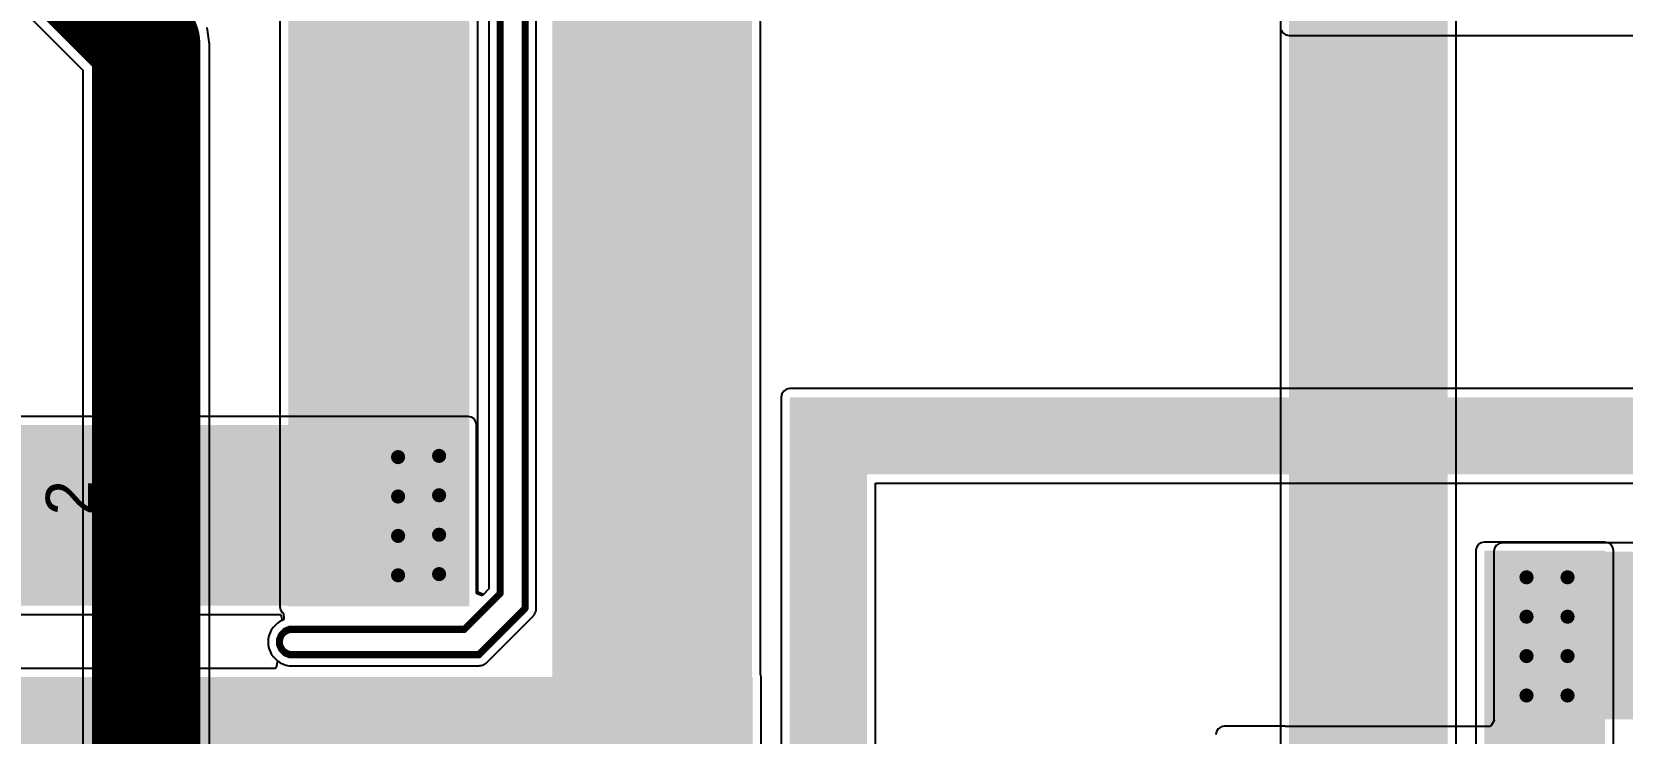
# Model space of a CAD drawing. Header units: millimetres. Extents: x -5 to 123, y 0 to 98.
# Drawn here: x 24.16 to 57.67, y 47.91 to 62.69 of the extents above; entities that cross this region are included whole.
import ezdxf

# ---------------------------------------------------------------- set-up
doc = ezdxf.new("R2010")
doc.units = ezdxf.units.MM
for name, color, linetype in [('BottomLayer', 5, 'Continuous'), ('BottomSolder', 6, 'Continuous'), ('Mechanical2', 216, 'Continuous'), ('MultiLayer', 9, 'Continuous'), ('TopLayer', 1, 'Continuous'), ('TopOverlay', 2, 'Continuous'), ('TopSolder', 216, 'Continuous'), ('ViaHoleLayer', 16, 'Continuous')]:
    doc.layers.add(name, color=color, linetype=linetype)

# ---------------------------------------------------------------- blocks, each defined once
blk = doc.blocks.new('L01_6332_23')
at = {"layer": 'TopOverlay'}
blk.add_text('2', height=1, dxfattribs=at).set_placement((-15.19, 19.833))

msp = doc.modelspace()

# ---------------------------------------------------------------- hatches: boundary and pattern name
at = {"layer": 'BottomLayer'}
for points in [[(33.376, 50.585), (33.376, 83.49), (29.566, 83.49), (29.566, 50.585)], [(50.648, 65.43), (50.648, 42.739), (53.989, 42.739), (53.989, 65.43)], [(54.762, 51.759), (54.762, 9.373), (57.302, 9.373), (57.302, 51.759)]]:
    msp.add_hatch(color=5, dxfattribs=at).paths.add_polyline_path(points)
h = msp.add_hatch(color=5, dxfattribs=at)
edge = h.paths.add_edge_path()
edge.add_arc((31.877, 53.73), 0.3, 0, 360)
h = msp.add_hatch(color=5, dxfattribs=at)
edge = h.paths.add_edge_path()
edge.add_arc((32.741, 53.756), 0.3, 0, 360)
h = msp.add_hatch(color=5, dxfattribs=at)
edge = h.paths.add_edge_path()
edge.add_arc((31.877, 52.9), 0.3, 0, 360)
h = msp.add_hatch(color=5, dxfattribs=at)
edge = h.paths.add_edge_path()
edge.add_arc((32.741, 52.926), 0.3, 0, 360)
h = msp.add_hatch(color=5, dxfattribs=at)
edge = h.paths.add_edge_path()
edge.add_arc((31.877, 52.07), 0.3, 0, 360)
h = msp.add_hatch(color=5, dxfattribs=at)
edge = h.paths.add_edge_path()
edge.add_arc((32.741, 52.095), 0.3, 0, 360)
h = msp.add_hatch(color=5, dxfattribs=at)
edge = h.paths.add_edge_path()
edge.add_arc((31.877, 51.24), 0.3, 0, 360)
h = msp.add_hatch(color=5, dxfattribs=at)
edge = h.paths.add_edge_path()
edge.add_arc((32.741, 51.265), 0.3, 0, 360)
h = msp.add_hatch(color=5, dxfattribs=at)
edge = h.paths.add_edge_path()
edge.add_arc((55.651, 51.198), 0.3, 0, 360)
h = msp.add_hatch(color=5, dxfattribs=at)
edge = h.paths.add_edge_path()
edge.add_arc((56.515, 51.198), 0.3, 0, 360)
h = msp.add_hatch(color=5, dxfattribs=at)
edge = h.paths.add_edge_path()
edge.add_arc((55.651, 50.368), 0.3, 0, 360)
h = msp.add_hatch(color=5, dxfattribs=at)
edge = h.paths.add_edge_path()
edge.add_arc((56.515, 50.368), 0.3, 0, 360)
h = msp.add_hatch(color=5, dxfattribs=at)
edge = h.paths.add_edge_path()
edge.add_arc((55.651, 49.538), 0.3, 0, 360)
h = msp.add_hatch(color=5, dxfattribs=at)
edge = h.paths.add_edge_path()
edge.add_arc((56.515, 49.538), 0.3, 0, 360)
h = msp.add_hatch(color=5, dxfattribs=at)
edge = h.paths.add_edge_path()
edge.add_arc((55.651, 48.708), 0.3, 0, 360)
h = msp.add_hatch(color=5, dxfattribs=at)
edge = h.paths.add_edge_path()
edge.add_arc((56.515, 48.708), 0.3, 0, 360)
at = {"layer": 'BottomSolder'}
h = msp.add_hatch(color=6, dxfattribs=at)
edge = h.paths.add_edge_path()
edge.add_arc((31.877, 53.73), 0.402, 0, 360)
h = msp.add_hatch(color=6, dxfattribs=at)
edge = h.paths.add_edge_path()
edge.add_arc((32.741, 53.756), 0.402, 0, 360)
h = msp.add_hatch(color=6, dxfattribs=at)
edge = h.paths.add_edge_path()
edge.add_arc((31.877, 52.9), 0.402, 0, 360)
h = msp.add_hatch(color=6, dxfattribs=at)
edge = h.paths.add_edge_path()
edge.add_arc((32.741, 52.926), 0.402, 0, 360)
h = msp.add_hatch(color=6, dxfattribs=at)
edge = h.paths.add_edge_path()
edge.add_arc((31.877, 52.07), 0.402, 0, 360)
h = msp.add_hatch(color=6, dxfattribs=at)
edge = h.paths.add_edge_path()
edge.add_arc((32.741, 52.095), 0.402, 0, 360)
h = msp.add_hatch(color=6, dxfattribs=at)
edge = h.paths.add_edge_path()
edge.add_arc((31.877, 51.24), 0.402, 0, 360)
h = msp.add_hatch(color=6, dxfattribs=at)
edge = h.paths.add_edge_path()
edge.add_arc((32.741, 51.265), 0.402, 0, 360)
h = msp.add_hatch(color=6, dxfattribs=at)
edge = h.paths.add_edge_path()
edge.add_arc((55.651, 51.198), 0.402, 0, 360)
h = msp.add_hatch(color=6, dxfattribs=at)
edge = h.paths.add_edge_path()
edge.add_arc((56.515, 51.198), 0.402, 0, 360)
h = msp.add_hatch(color=6, dxfattribs=at)
edge = h.paths.add_edge_path()
edge.add_arc((55.651, 50.368), 0.402, 0, 360)
h = msp.add_hatch(color=6, dxfattribs=at)
edge = h.paths.add_edge_path()
edge.add_arc((56.515, 50.368), 0.402, 0, 360)
h = msp.add_hatch(color=6, dxfattribs=at)
edge = h.paths.add_edge_path()
edge.add_arc((55.651, 49.538), 0.402, 0, 360)
h = msp.add_hatch(color=6, dxfattribs=at)
edge = h.paths.add_edge_path()
edge.add_arc((56.515, 49.538), 0.402, 0, 360)
h = msp.add_hatch(color=6, dxfattribs=at)
edge = h.paths.add_edge_path()
edge.add_arc((55.651, 48.708), 0.402, 0, 360)
h = msp.add_hatch(color=6, dxfattribs=at)
edge = h.paths.add_edge_path()
edge.add_arc((56.515, 48.708), 0.402, 0, 360)
at = {"layer": 'TopLayer'}
for points in [[(39.333, 80.938), (35.128, 80.938), (35.128, 46.406), (39.333, 46.406)], [(40.132, 53.365), (66.777, 53.365), (66.777, 54.991), (40.132, 54.991)], [(41.753, 36.808), (41.753, 54.94), (40.127, 54.94), (40.127, 36.808)], [(20.791, 50.597), (33.35, 50.597), (33.35, 54.407), (20.791, 54.407)], [(55.143, 48.209), (70.138, 48.209), (70.138, 51.74), (55.143, 51.74)], [(20.726, 49.098), (20.726, 45.085), (39.345, 45.085), (39.345, 49.098)]]:
    msp.add_hatch(color=1, dxfattribs=at).paths.add_polyline_path(points)
h = msp.add_hatch(color=1, dxfattribs=at)
edge = h.paths.add_edge_path()
edge.add_arc((31.877, 53.73), 0.3, 0, 360)
h = msp.add_hatch(color=1, dxfattribs=at)
edge = h.paths.add_edge_path()
edge.add_arc((32.741, 53.756), 0.3, 0, 360)
h = msp.add_hatch(color=1, dxfattribs=at)
edge = h.paths.add_edge_path()
edge.add_arc((31.877, 52.9), 0.3, 0, 360)
h = msp.add_hatch(color=1, dxfattribs=at)
edge = h.paths.add_edge_path()
edge.add_arc((32.741, 52.926), 0.3, 0, 360)
h = msp.add_hatch(color=1, dxfattribs=at)
edge = h.paths.add_edge_path()
edge.add_arc((31.877, 52.07), 0.3, 0, 360)
h = msp.add_hatch(color=1, dxfattribs=at)
edge = h.paths.add_edge_path()
edge.add_arc((32.741, 52.095), 0.3, 0, 360)
h = msp.add_hatch(color=1, dxfattribs=at)
edge = h.paths.add_edge_path()
edge.add_arc((31.877, 51.24), 0.3, 0, 360)
h = msp.add_hatch(color=1, dxfattribs=at)
edge = h.paths.add_edge_path()
edge.add_arc((32.741, 51.265), 0.3, 0, 360)
h = msp.add_hatch(color=1, dxfattribs=at)
edge = h.paths.add_edge_path()
edge.add_arc((55.651, 51.198), 0.3, 0, 360)
h = msp.add_hatch(color=1, dxfattribs=at)
edge = h.paths.add_edge_path()
edge.add_arc((56.515, 51.198), 0.3, 0, 360)
h = msp.add_hatch(color=1, dxfattribs=at)
edge = h.paths.add_edge_path()
edge.add_arc((55.651, 50.368), 0.3, 0, 360)
h = msp.add_hatch(color=1, dxfattribs=at)
edge = h.paths.add_edge_path()
edge.add_arc((56.515, 50.368), 0.3, 0, 360)
h = msp.add_hatch(color=1, dxfattribs=at)
edge = h.paths.add_edge_path()
edge.add_arc((55.651, 49.538), 0.3, 0, 360)
h = msp.add_hatch(color=1, dxfattribs=at)
edge = h.paths.add_edge_path()
edge.add_arc((56.515, 49.538), 0.3, 0, 360)
h = msp.add_hatch(color=1, dxfattribs=at)
edge = h.paths.add_edge_path()
edge.add_arc((55.651, 48.708), 0.3, 0, 360)
h = msp.add_hatch(color=1, dxfattribs=at)
edge = h.paths.add_edge_path()
edge.add_arc((56.515, 48.708), 0.3, 0, 360)
at = {"layer": 'TopSolder'}
h = msp.add_hatch(color=216, dxfattribs=at)
edge = h.paths.add_edge_path()
edge.add_arc((31.877, 53.73), 0.402, 0, 360)
h = msp.add_hatch(color=216, dxfattribs=at)
edge = h.paths.add_edge_path()
edge.add_arc((32.741, 53.756), 0.402, 0, 360)
h = msp.add_hatch(color=216, dxfattribs=at)
edge = h.paths.add_edge_path()
edge.add_arc((31.877, 52.9), 0.402, 0, 360)
h = msp.add_hatch(color=216, dxfattribs=at)
edge = h.paths.add_edge_path()
edge.add_arc((32.741, 52.926), 0.402, 0, 360)
h = msp.add_hatch(color=216, dxfattribs=at)
edge = h.paths.add_edge_path()
edge.add_arc((31.877, 52.07), 0.402, 0, 360)
h = msp.add_hatch(color=216, dxfattribs=at)
edge = h.paths.add_edge_path()
edge.add_arc((32.741, 52.095), 0.402, 0, 360)
h = msp.add_hatch(color=216, dxfattribs=at)
edge = h.paths.add_edge_path()
edge.add_arc((31.877, 51.24), 0.402, 0, 360)
h = msp.add_hatch(color=216, dxfattribs=at)
edge = h.paths.add_edge_path()
edge.add_arc((32.741, 51.265), 0.402, 0, 360)
h = msp.add_hatch(color=216, dxfattribs=at)
edge = h.paths.add_edge_path()
edge.add_arc((55.651, 51.198), 0.402, 0, 360)
h = msp.add_hatch(color=216, dxfattribs=at)
edge = h.paths.add_edge_path()
edge.add_arc((56.515, 51.198), 0.402, 0, 360)
h = msp.add_hatch(color=216, dxfattribs=at)
edge = h.paths.add_edge_path()
edge.add_arc((55.651, 50.368), 0.402, 0, 360)
h = msp.add_hatch(color=216, dxfattribs=at)
edge = h.paths.add_edge_path()
edge.add_arc((56.515, 50.368), 0.402, 0, 360)
h = msp.add_hatch(color=216, dxfattribs=at)
edge = h.paths.add_edge_path()
edge.add_arc((55.651, 49.538), 0.402, 0, 360)
h = msp.add_hatch(color=216, dxfattribs=at)
edge = h.paths.add_edge_path()
edge.add_arc((56.515, 49.538), 0.402, 0, 360)
h = msp.add_hatch(color=216, dxfattribs=at)
edge = h.paths.add_edge_path()
edge.add_arc((55.651, 48.708), 0.402, 0, 360)
h = msp.add_hatch(color=216, dxfattribs=at)
edge = h.paths.add_edge_path()
edge.add_arc((56.515, 48.708), 0.402, 0, 360)
at = {"layer": 'ViaHoleLayer'}
h = msp.add_hatch(color=16, dxfattribs=at)
edge = h.paths.add_edge_path()
edge.add_arc((31.877, 53.73), 0.15, 0, 360)
h = msp.add_hatch(color=16, dxfattribs=at)
edge = h.paths.add_edge_path()
edge.add_arc((32.741, 53.756), 0.15, 0, 360)
h = msp.add_hatch(color=16, dxfattribs=at)
edge = h.paths.add_edge_path()
edge.add_arc((31.877, 52.9), 0.15, 0, 360)
h = msp.add_hatch(color=16, dxfattribs=at)
edge = h.paths.add_edge_path()
edge.add_arc((32.741, 52.926), 0.15, 0, 360)
h = msp.add_hatch(color=16, dxfattribs=at)
edge = h.paths.add_edge_path()
edge.add_arc((31.877, 52.07), 0.15, 0, 360)
h = msp.add_hatch(color=16, dxfattribs=at)
edge = h.paths.add_edge_path()
edge.add_arc((32.741, 52.095), 0.15, 0, 360)
h = msp.add_hatch(color=16, dxfattribs=at)
edge = h.paths.add_edge_path()
edge.add_arc((31.877, 51.24), 0.15, 0, 360)
h = msp.add_hatch(color=16, dxfattribs=at)
edge = h.paths.add_edge_path()
edge.add_arc((32.741, 51.265), 0.15, 0, 360)
h = msp.add_hatch(color=16, dxfattribs=at)
edge = h.paths.add_edge_path()
edge.add_arc((55.651, 51.198), 0.15, 0, 360)
h = msp.add_hatch(color=16, dxfattribs=at)
edge = h.paths.add_edge_path()
edge.add_arc((56.515, 51.198), 0.15, 0, 360)
h = msp.add_hatch(color=16, dxfattribs=at)
edge = h.paths.add_edge_path()
edge.add_arc((55.651, 50.368), 0.15, 0, 360)
h = msp.add_hatch(color=16, dxfattribs=at)
edge = h.paths.add_edge_path()
edge.add_arc((56.515, 50.368), 0.15, 0, 360)
h = msp.add_hatch(color=16, dxfattribs=at)
edge = h.paths.add_edge_path()
edge.add_arc((55.651, 49.538), 0.15, 0, 360)
h = msp.add_hatch(color=16, dxfattribs=at)
edge = h.paths.add_edge_path()
edge.add_arc((56.515, 49.538), 0.15, 0, 360)
h = msp.add_hatch(color=16, dxfattribs=at)
edge = h.paths.add_edge_path()
edge.add_arc((55.651, 48.708), 0.15, 0, 360)
h = msp.add_hatch(color=16, dxfattribs=at)
edge = h.paths.add_edge_path()
edge.add_arc((56.515, 48.708), 0.15, 0, 360)

# ---------------------------------------------------------------- linework, layer by layer
at = {"layer": 'BottomLayer'}
for p, q in [((29.384, 80.794), (29.384, 50.585)), ((33.557, 50.884), (33.557, 80.975)), ((33.791, 76.081), (33.791, 50.952)), ((34.789, 50.54), (34.789, 76.107)), ((50.466, 65.43), (50.466, 45.584)), ((54.17, 42.739), (54.17, 65.43)), ((23.553, 63.565), (25.236, 61.881)), ((27.901, 62.433), (27.855, 62.778)), ((27.901, 46.279), (27.901, 62.433)), ((25.236, 61.881), (25.236, 46.831)), ((54.762, 51.941), (54.693, 51.927)), ((57.302, 51.941), (54.762, 51.941)), ((57.372, 51.927), (57.302, 51.941)), ((54.595, 51.829), (54.581, 51.759)), ((54.581, 51.759), (54.581, 36.391)), ((54.634, 51.887), (54.595, 51.829)), ((54.693, 51.927), (54.634, 51.887)), ((57.431, 51.887), (57.372, 51.927)), ((57.47, 51.829), (57.431, 51.887)), ((57.484, 51.759), (57.47, 51.829)), ((57.484, 30.634), (57.484, 51.759)), ((33.791, 50.952), (33.674, 50.836)), ((33.674, 50.836), (33.557, 50.884)), ((29.392, 50.272), (29.334, 50.232)), ((29.384, 50.585), (29.398, 50.515)), ((29.46, 50.3), (29.392, 50.272)), ((29.398, 50.515), (29.437, 50.457)), ((29.437, 50.457), (29.466, 50.437)), ((29.468, 50.324), (29.46, 50.3)), ((29.466, 50.437), (29.468, 50.324)), ((33.752, 49.407), (34.717, 50.373)), ((34.717, 50.373), (34.722, 50.377)), ((34.722, 50.377), (34.729, 50.388)), ((34.729, 50.388), (34.732, 50.392)), ((34.729, 50.388), (34.729, 50.388)), ((34.732, 50.392), (34.744, 50.405)), ((34.744, 50.405), (34.751, 50.415)), ((34.751, 50.415), (34.758, 50.431)), ((34.758, 50.431), (34.761, 50.436)), ((34.761, 50.436), (34.768, 50.446)), ((34.761, 50.436), (34.761, 50.436)), ((34.768, 50.446), (34.773, 50.458)), ((34.773, 50.458), (34.775, 50.47)), ((34.775, 50.47), (34.776, 50.475)), ((34.775, 50.47), (34.775, 50.47)), ((34.776, 50.475), (34.783, 50.492)), ((34.783, 50.492), (34.786, 50.504)), ((34.786, 50.522), (34.789, 50.54)), ((34.786, 50.504), (34.786, 50.522)), ((29.156, 49.967), (29.143, 49.898)), ((29.205, 50.084), (29.156, 49.967)), ((29.244, 50.143), (29.205, 50.084)), ((29.334, 50.232), (29.244, 50.143)), ((29.143, 49.898), (29.143, 49.772)), ((29.143, 49.772), (29.156, 49.702)), ((29.156, 49.702), (29.205, 49.585)), ((29.205, 49.585), (29.244, 49.527)), ((29.244, 49.527), (29.334, 49.437)), ((29.334, 49.437), (29.392, 49.398)), ((29.392, 49.398), (29.509, 49.349)), ((29.509, 49.349), (29.579, 49.336)), ((29.579, 49.336), (33.585, 49.336)), ((33.585, 49.336), (33.597, 49.338)), ((33.597, 49.338), (33.603, 49.339)), ((33.597, 49.338), (33.597, 49.338)), ((33.603, 49.339), (33.62, 49.339)), ((33.62, 49.339), (33.633, 49.342)), ((33.633, 49.342), (33.649, 49.348)), ((33.649, 49.348), (33.667, 49.352)), ((33.667, 49.352), (33.678, 49.357)), ((33.678, 49.357), (33.689, 49.364)), ((33.689, 49.364), (33.693, 49.367)), ((33.689, 49.364), (33.689, 49.364)), ((33.693, 49.367), (33.71, 49.373)), ((33.71, 49.373), (33.72, 49.38)), ((33.72, 49.38), (33.733, 49.393)), ((33.733, 49.393), (33.737, 49.396)), ((33.737, 49.396), (33.748, 49.403)), ((33.737, 49.396), (33.737, 49.396)), ((33.748, 49.403), (33.752, 49.407)), ((33.752, 49.407), (33.752, 49.407))]:
    msp.add_line(p, q, dxfattribs=at)
at = {"layer": 'BottomLayer', "const_width": 2.286}
for points in [[(24.105, 64.897), (26.568, 62.433)], [(26.568, 46.279), (26.568, 62.433)]]:
    msp.add_lwpolyline(points, dxfattribs=at)
at = {"layer": 'BottomLayer', "const_width": 1.143}
msp.add_lwpolyline([(25.997, 62.433, 1), (27.14, 62.433, 1)], format="xyb", close=True, dxfattribs=at)
msp.add_lwpolyline([(25.997, 62.433, 1), (27.14, 62.433, 1)], format="xyb", close=True, dxfattribs=at)
at = {"layer": 'Mechanical2', "const_width": 0.127}
for points in [[(34.036, 50.851), (34.036, 76.107)], [(34.544, 50.546), (34.544, 76.107)], [(33.274, 50.089), (34.036, 50.851)], [(33.579, 49.581), (34.544, 50.546)], [(29.642, 50.089), (33.274, 50.089)], [(29.642, 49.581), (33.579, 49.581)]]:
    msp.add_lwpolyline(points, dxfattribs=at)
at = {"layer": 'Mechanical2', "const_width": 0.0635}
for points in [[(34.004, 50.851, 1), (34.068, 50.851, 1)], [(34.004, 50.851, 1), (34.068, 50.851, 1)], [(34.512, 50.546, 1), (34.576, 50.546, 1)], [(34.512, 50.546, 1), (34.576, 50.546, 1)], [(29.61, 50.089, 1), (29.674, 50.089, 1)], [(29.61, 50.089, 1), (29.674, 50.089, 1)], [(33.242, 50.089, 1), (33.306, 50.089, 1)], [(33.242, 50.089, 1), (33.306, 50.089, 1)], [(29.356, 49.835, 1), (29.42, 49.835, 1)], [(29.356, 49.835, 1), (29.42, 49.835, 1)], [(29.61, 49.581, 1), (29.674, 49.581, 1)], [(29.61, 49.581, 1), (29.674, 49.581, 1)], [(33.547, 49.581, 1), (33.611, 49.581, 1)], [(33.547, 49.581, 1), (33.611, 49.581, 1)]]:
    msp.add_lwpolyline(points, format="xyb", close=True, dxfattribs=at)
at = {"layer": 'Mechanical2', "const_width": 0.127}
for points in [[(29.388, 49.835, -0.414214), (29.642, 50.089)], [(29.642, 49.581, -0.414214), (29.388, 49.835)]]:
    msp.add_lwpolyline(points, format="xyb", dxfattribs=at)
at = {"layer": 'MultiLayer'}
for p, q in [((33.972, 76.107), (33.972, 50.877)), ((33.972, 76.081), (33.972, 50.877)), ((34.036, 76.107), (34.036, 50.851)), ((34.544, 50.546), (34.544, 76.107)), ((34.608, 50.546), (34.608, 76.107)), ((34.608, 50.57), (34.608, 76.106)), ((33.972, 50.877), (33.248, 50.153)), ((33.972, 50.877), (33.248, 50.153)), ((34.036, 50.851), (33.274, 50.089)), ((33.579, 49.581), (34.544, 50.546)), ((33.599, 49.536), (34.58, 50.517)), ((33.624, 49.536), (34.589, 50.501)), ((34.58, 50.517), (34.586, 50.521)), ((34.586, 50.521), (34.597, 50.533)), ((34.589, 50.501), (34.594, 50.505)), ((34.594, 50.505), (34.601, 50.516)), ((34.597, 50.533), (34.604, 50.547)), ((34.601, 50.516), (34.605, 50.527)), ((34.604, 50.547), (34.608, 50.562)), ((34.605, 50.527), (34.608, 50.54)), ((34.608, 50.562), (34.608, 50.57)), ((34.608, 50.57), (34.608, 50.57)), ((34.608, 50.54), (34.608, 50.546)), ((34.608, 50.546), (34.608, 50.546)), ((29.372, 50.015), (29.324, 49.898)), ((29.372, 50.015), (29.324, 49.898)), ((29.462, 50.104), (29.372, 50.015)), ((29.462, 50.104), (29.372, 50.015)), ((29.426, 49.979), (29.388, 49.885)), ((29.498, 50.05), (29.426, 49.979)), ((29.579, 50.153), (29.462, 50.104)), ((29.579, 50.153), (29.462, 50.104)), ((29.591, 50.089), (29.498, 50.05)), ((29.642, 50.153), (29.579, 50.153)), ((29.642, 50.153), (29.579, 50.153)), ((29.642, 50.089), (29.591, 50.089)), ((33.248, 50.153), (29.642, 50.153)), ((33.248, 50.153), (29.642, 50.153)), ((33.274, 50.089), (29.642, 50.089)), ((29.324, 49.898), (29.324, 49.835)), ((29.324, 49.898), (29.324, 49.835)), ((29.324, 49.835), (29.324, 49.835)), ((29.324, 49.835), (29.324, 49.772)), ((29.324, 49.835), (29.324, 49.772)), ((29.324, 49.772), (29.372, 49.655)), ((29.324, 49.772), (29.372, 49.655)), ((29.372, 49.655), (29.462, 49.565)), ((29.372, 49.655), (29.462, 49.565)), ((29.388, 49.885), (29.388, 49.835)), ((29.388, 49.835), (29.388, 49.835)), ((29.388, 49.835), (29.388, 49.784)), ((29.388, 49.784), (29.426, 49.691)), ((29.426, 49.691), (29.498, 49.619)), ((29.498, 49.619), (29.591, 49.581)), ((29.462, 49.565), (29.579, 49.517)), ((29.462, 49.565), (29.579, 49.517)), ((29.579, 49.517), (29.642, 49.517)), ((29.579, 49.517), (29.642, 49.517)), ((29.591, 49.581), (29.642, 49.581)), ((29.642, 49.581), (29.642, 49.581)), ((29.642, 49.581), (33.579, 49.581)), ((29.642, 49.517), (29.642, 49.517)), ((29.642, 49.517), (33.579, 49.517)), ((29.642, 49.517), (29.642, 49.517)), ((29.642, 49.517), (33.553, 49.517)), ((33.553, 49.517), (33.56, 49.517)), ((33.56, 49.517), (33.572, 49.519)), ((33.572, 49.519), (33.584, 49.524)), ((33.579, 49.517), (33.585, 49.517)), ((33.584, 49.524), (33.594, 49.531)), ((33.585, 49.517), (33.597, 49.519)), ((33.594, 49.531), (33.599, 49.536)), ((33.597, 49.519), (33.609, 49.524)), ((33.599, 49.536), (33.599, 49.536)), ((33.609, 49.524), (33.62, 49.531)), ((33.62, 49.531), (33.624, 49.536)), ((33.624, 49.536), (33.624, 49.536))]:
    msp.add_line(p, q, dxfattribs=at)
at = {"layer": 'TopLayer'}
for p, q in [((39.514, 49.156), (39.514, 80.938)), ((33.791, 76.081), (33.791, 50.952)), ((50.48, 62.724), (50.519, 62.665)), ((50.519, 62.665), (50.578, 62.626)), ((50.578, 62.626), (50.648, 62.612)), ((50.648, 62.612), (66.7, 62.612)), ((39.951, 54.963), (39.946, 54.94)), ((39.965, 55.06), (39.951, 54.991)), ((39.951, 54.991), (39.951, 54.963)), ((40.004, 55.119), (39.965, 55.06)), ((40.063, 55.158), (40.004, 55.119)), ((40.132, 55.172), (40.063, 55.158)), ((66.777, 55.172), (40.132, 55.172)), ((39.946, 54.94), (39.946, 42.777)), ((33.35, 54.588), (20.791, 54.588)), ((33.42, 54.574), (33.35, 54.588)), ((33.478, 54.535), (33.42, 54.574)), ((33.518, 54.476), (33.478, 54.535)), ((33.531, 54.407), (33.518, 54.476)), ((33.531, 50.859), (33.531, 54.407)), ((41.934, 36.808), (41.934, 53.184)), ((41.934, 53.184), (66.777, 53.184)), ((54.976, 51.809), (54.962, 51.74)), ((54.962, 51.74), (54.962, 48.209)), ((55.015, 51.868), (54.976, 51.809)), ((55.074, 51.907), (55.015, 51.868)), ((55.143, 51.921), (55.074, 51.907)), ((66.9, 51.921), (55.143, 51.921)), ((33.791, 50.952), (33.649, 50.81)), ((33.649, 50.81), (33.531, 50.859)), ((20.791, 50.416), (29.408, 50.416)), ((29.392, 50.272), (29.334, 50.232)), ((29.433, 50.289), (29.392, 50.272)), ((29.408, 50.416), (29.433, 50.289)), ((29.156, 49.967), (29.143, 49.898)), ((29.205, 50.084), (29.156, 49.967)), ((29.244, 50.143), (29.205, 50.084)), ((29.334, 50.232), (29.244, 50.143)), ((29.143, 49.898), (29.143, 49.772)), ((29.143, 49.772), (29.156, 49.702)), ((29.156, 49.702), (29.205, 49.585)), ((29.294, 49.279), (20.726, 49.279)), ((29.205, 49.585), (29.244, 49.527)), ((29.244, 49.527), (29.334, 49.437)), ((29.31, 49.301), (29.294, 49.279)), ((29.334, 49.437), (29.31, 49.301)), ((39.526, 49.098), (39.514, 49.156)), ((39.526, 45.085), (39.526, 49.098)), ((49.118, 47.948), (49.104, 47.879)), ((49.157, 48.007), (49.118, 47.948)), ((49.216, 48.046), (49.157, 48.007)), ((49.285, 48.06), (49.216, 48.046)), ((50.555, 48.06), (49.285, 48.06)), ((50.572, 48.057), (50.555, 48.06)), ((54.879, 48.057), (50.572, 48.057)), ((54.903, 48.077), (54.879, 48.057)), ((54.967, 48.184), (54.903, 48.077)), ((54.962, 48.209), (54.967, 48.184))]:
    msp.add_line(p, q, dxfattribs=at)

# ---------------------------------------------------------------- block references
at = {"rotation": 90}
msp.add_blockref('L01_6332_23', (45.288, 67.691), dxfattribs=at)

doc.saveas('drawing.dxf')
